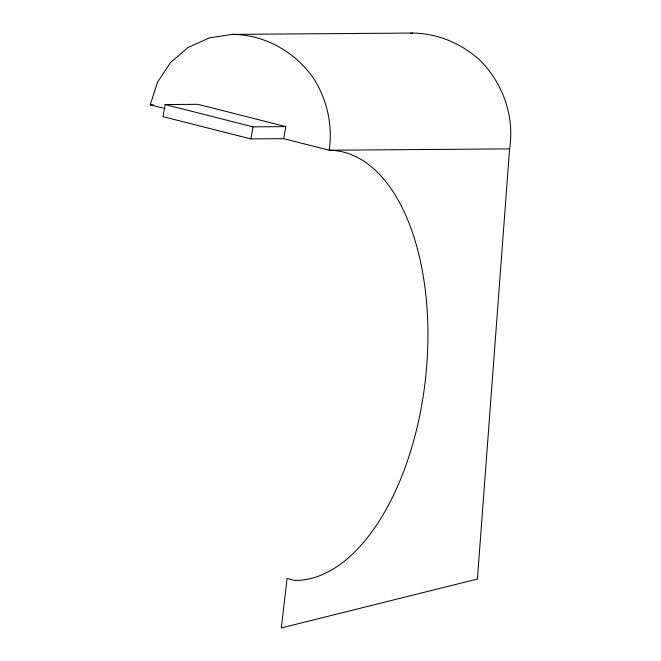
<?xml version="1.0" encoding="UTF-8"?>
<svg xmlns="http://www.w3.org/2000/svg" width="661" height="661" viewBox="0 0 661 661"><rect width="100%" height="100%" fill="white"/><g stroke="black" fill="none" stroke-linecap="round" stroke-linejoin="round"><path stroke-width="0.99" d="M232.267 34.38C265.292 34.537 296.186 52.475 314.471 79.684C327.335 100.811 332.838 125.681 329.186 150.221A215.973 114.279 -83.9 0 1 426.618 367.045A215.973 114.279 -83.9 0 1 294.252 580.375L287.105 578.35L281.305 627.95L477.424 579.036L509.59 148.882C514.787 116.08 502.666 82.294 478.936 59.292C460.585 43.072 437.252 33.397 412.671 33.05L232.267 34.38L209.066 37.933L187.955 47.6L170.364 62.704L157.508 82.228L150.254 104.843L165.093 108.611M283.66 138.678L285.833 126.606L197.945 104.322L165.143 104.562L162.97 116.633L250.866 138.917L283.66 138.678L329.186 150.221L509.59 148.882M250.866 138.917L253.031 126.854L285.833 126.606M410.655 33.356L412.671 33.05M150.254 104.843L153.344 104.818M165.143 104.562L253.031 126.854"/></g></svg>
